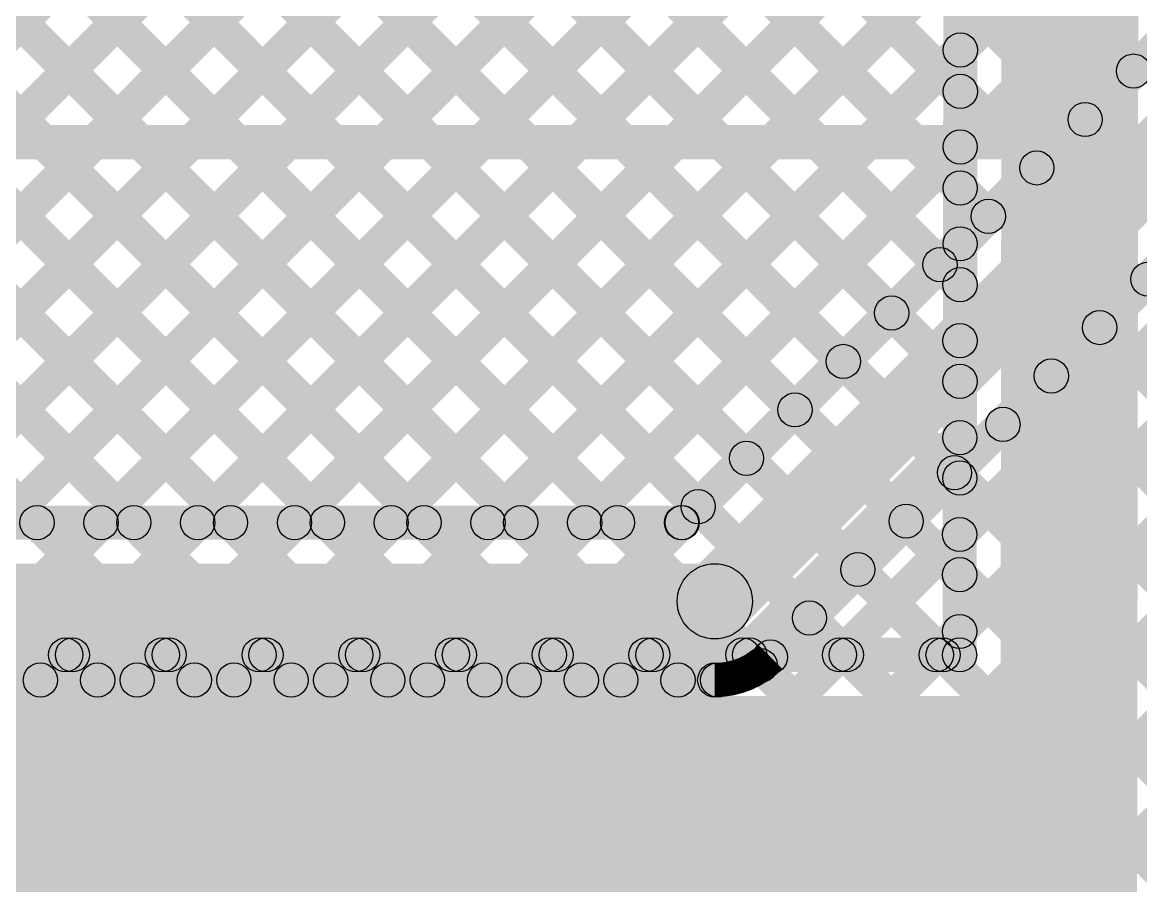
# Model space of a CAD drawing. Header units: millimetres. Extents: x -0.22 to 4.11, y -0.25 to 2.01.
# Drawn here: x 1.1468 to 1.4737, y 1.3901 to 1.6423 of the extents above; entities that cross this region are included whole.
import ezdxf

# ---------------------------------------------------------------- set-up
doc = ezdxf.new("R2010")
doc.units = ezdxf.units.MM
doc.header["$MEASUREMENT"] = 0
for name, color, linetype in [('BottomLayer', 5, 'Continuous'), ('Mechanical1', 6, 'Continuous'), ('TopLayer', 1, 'Continuous')]:
    doc.layers.add(name, color=color, linetype=linetype)

msp = doc.modelspace()

# ---------------------------------------------------------------- hatches: boundary and pattern name
at = {"layer": 'BottomLayer'}
for points in [[(1.47253, 1.25058), (1.43253, 1.25063), (1.43322, 1.77715), (1.47322, 1.7771)], [(0.87033, 1.74151), (0.8774, 1.74858), (1.16495, 1.46103), (1.15788, 1.45395)], [(0.87033, 1.74151), (0.8774, 1.74858), (1.16495, 1.46103), (1.15788, 1.45395)], [(0.89863, 1.74149), (0.9057, 1.74856), (1.19324, 1.46103), (1.18617, 1.45395)], [(0.89863, 1.74149), (0.9057, 1.74856), (1.19324, 1.46103), (1.18617, 1.45395)], [(0.92693, 1.74148), (0.934, 1.74855), (1.22152, 1.46103), (1.21445, 1.45395)], [(0.92693, 1.74148), (0.934, 1.74855), (1.22152, 1.46103), (1.21445, 1.45395)], [(0.95523, 1.74146), (0.9623, 1.74853), (1.24981, 1.46103), (1.24274, 1.45395)], [(0.95523, 1.74146), (0.9623, 1.74853), (1.24981, 1.46103), (1.24274, 1.45395)], [(0.96496, 1.45395), (0.95789, 1.46103), (1.24525, 1.74838), (1.25232, 1.74131)], [(0.96496, 1.45395), (0.95789, 1.46103), (1.24525, 1.74838), (1.25232, 1.74131)], [(0.98353, 1.74145), (0.9906, 1.74852), (1.27809, 1.46103), (1.27102, 1.45395)], [(0.98353, 1.74145), (0.9906, 1.74852), (1.27809, 1.46103), (1.27102, 1.45395)], [(0.99325, 1.45395), (0.98618, 1.46103), (1.27352, 1.74837), (1.28059, 1.7413)], [(0.99325, 1.45395), (0.98618, 1.46103), (1.27352, 1.74837), (1.28059, 1.7413)], [(1.01183, 1.74143), (1.0189, 1.7485), (1.30638, 1.46103), (1.2993, 1.45395)], [(1.01183, 1.74143), (1.0189, 1.7485), (1.30638, 1.46103), (1.2993, 1.45395)], [(1.02153, 1.45395), (1.01446, 1.46103), (1.30179, 1.74835), (1.30886, 1.74128)], [(1.02153, 1.45395), (1.01446, 1.46103), (1.30179, 1.74835), (1.30886, 1.74128)], [(1.04013, 1.74142), (1.0472, 1.74849), (1.33466, 1.46103), (1.32759, 1.45395)], [(1.04013, 1.74142), (1.0472, 1.74849), (1.33466, 1.46103), (1.32759, 1.45395)], [(1.04982, 1.45395), (1.04274, 1.46103), (1.33006, 1.74834), (1.33713, 1.74127)], [(1.04982, 1.45395), (1.04274, 1.46103), (1.33006, 1.74834), (1.33713, 1.74127)], [(1.06843, 1.7414), (1.0755, 1.74847), (1.36294, 1.46103), (1.35587, 1.45395)], [(1.06843, 1.7414), (1.0755, 1.74847), (1.36294, 1.46103), (1.35587, 1.45395)], [(1.0781, 1.45395), (1.07103, 1.46103), (1.35833, 1.74832), (1.3654, 1.74125)], [(1.0781, 1.45395), (1.07103, 1.46103), (1.35833, 1.74832), (1.3654, 1.74125)], [(1.09672, 1.74139), (1.1038, 1.74846), (1.39123, 1.46103), (1.38416, 1.45395)], [(1.09672, 1.74139), (1.1038, 1.74846), (1.39123, 1.46103), (1.38416, 1.45395)], [(1.10638, 1.45395), (1.09931, 1.46103), (1.3866, 1.74831), (1.39367, 1.74124)], [(1.10638, 1.45395), (1.09931, 1.46103), (1.3866, 1.74831), (1.39367, 1.74124)], [(1.12502, 1.74137), (1.13209, 1.74844), (1.41951, 1.46103), (1.41244, 1.45395)], [(1.12502, 1.74137), (1.13209, 1.74844), (1.41951, 1.46103), (1.41244, 1.45395)], [(1.13467, 1.45395), (1.1276, 1.46103), (1.41486, 1.74829), (1.42194, 1.74122)], [(1.13467, 1.45395), (1.1276, 1.46103), (1.41486, 1.74829), (1.42194, 1.74122)], [(1.15332, 1.74136), (1.16039, 1.74843), (1.42437, 1.48445), (1.4173, 1.47738)], [(1.15332, 1.74136), (1.16039, 1.74843), (1.42437, 1.48445), (1.4173, 1.47738)], [(1.18162, 1.74134), (1.18869, 1.74841), (1.4244, 1.5127), (1.41733, 1.50563)], [(1.18162, 1.74134), (1.18869, 1.74841), (1.4244, 1.5127), (1.41733, 1.50563)], [(1.20992, 1.74133), (1.21699, 1.7484), (1.42444, 1.54095), (1.41737, 1.53388)], [(1.20992, 1.74133), (1.21699, 1.7484), (1.42444, 1.54095), (1.41737, 1.53388)], [(1.23822, 1.74131), (1.24529, 1.74838), (1.42448, 1.5692), (1.41741, 1.56213)], [(1.23822, 1.74131), (1.24529, 1.74838), (1.42448, 1.5692), (1.41741, 1.56213)], [(1.26652, 1.7413), (1.27359, 1.74837), (1.42451, 1.59744), (1.41744, 1.59037)], [(1.26652, 1.7413), (1.27359, 1.74837), (1.42451, 1.59744), (1.41744, 1.59037)], [(1.29482, 1.74128), (1.30189, 1.74836), (1.42455, 1.62569), (1.41748, 1.61862)], [(1.29482, 1.74128), (1.30189, 1.74836), (1.42455, 1.62569), (1.41748, 1.61862)], [(1.4258, 1.45748), (1.4158, 1.4575), (1.41617, 1.74344), (1.42617, 1.74343)], [(1.4258, 1.45748), (1.4158, 1.4575), (1.41617, 1.74344), (1.42617, 1.74343)], [(1.16295, 1.45395), (1.15588, 1.46103), (1.41761, 1.72275), (1.42468, 1.71568)], [(1.16295, 1.45395), (1.15588, 1.46103), (1.41761, 1.72275), (1.42468, 1.71568)], [(1.19124, 1.45395), (1.18417, 1.46103), (1.41757, 1.69443), (1.42464, 1.68736)], [(1.19124, 1.45395), (1.18417, 1.46103), (1.41757, 1.69443), (1.42464, 1.68736)], [(1.21952, 1.45395), (1.21245, 1.46103), (1.41753, 1.66611), (1.4246, 1.65904)], [(1.21952, 1.45395), (1.21245, 1.46103), (1.41753, 1.66611), (1.4246, 1.65904)], [(1.24781, 1.45395), (1.24073, 1.46103), (1.4175, 1.63779), (1.42457, 1.63072)], [(1.24781, 1.45395), (1.24073, 1.46103), (1.4175, 1.63779), (1.42457, 1.63072)], [(1.27609, 1.45395), (1.26902, 1.46103), (1.41746, 1.60947), (1.42453, 1.60239)], [(1.27609, 1.45395), (1.26902, 1.46103), (1.41746, 1.60947), (1.42453, 1.60239)], [(1.30437, 1.45395), (1.2973, 1.46103), (1.41742, 1.58114), (1.42449, 1.57407)], [(1.30437, 1.45395), (1.2973, 1.46103), (1.41742, 1.58114), (1.42449, 1.57407)], [(1.33266, 1.45395), (1.32559, 1.46103), (1.41739, 1.55282), (1.42446, 1.54575)], [(1.33266, 1.45395), (1.32559, 1.46103), (1.41739, 1.55282), (1.42446, 1.54575)], [(1.36094, 1.45395), (1.35387, 1.46103), (1.41735, 1.5245), (1.42442, 1.51743)], [(1.36094, 1.45395), (1.35387, 1.46103), (1.41735, 1.5245), (1.42442, 1.51743)], [(1.38923, 1.45395), (1.38216, 1.46103), (1.41731, 1.49618), (1.42438, 1.48911)], [(1.38923, 1.45395), (1.38216, 1.46103), (1.41731, 1.49618), (1.42438, 1.48911)], [(1.41751, 1.45395), (1.41044, 1.46103), (1.41728, 1.46786), (1.42435, 1.46079)], [(1.41751, 1.45395), (1.41044, 1.46103), (1.41728, 1.46786), (1.42435, 1.46079)], [(0.70217, 1.45249), (0.70217, 1.46249), (1.4208, 1.46249), (1.4208, 1.45249)], [(0.70217, 1.45249), (0.70217, 1.46249), (1.4208, 1.46249), (1.4208, 1.45249)], [(0.52053, 1.221), (1.47253, 1.221), (1.47253, 1.44549), (0.52053, 1.44549)]]:
    msp.add_hatch(color=5, dxfattribs=at).paths.add_polyline_path(points)
h = msp.add_hatch(color=5, dxfattribs=at)
edge = h.paths.add_edge_path()
edge.add_arc((1.42103, 1.63425), 0.005, 0, 360)
h = msp.add_hatch(color=5, dxfattribs=at)
edge = h.paths.add_edge_path()
edge.add_arc((1.42103, 1.63425), 0.005, 0, 360)
h = msp.add_hatch(color=5, dxfattribs=at)
edge = h.paths.add_edge_path()
edge.add_arc((1.42102, 1.62216), 0.005, 0, 360)
h = msp.add_hatch(color=5, dxfattribs=at)
edge = h.paths.add_edge_path()
edge.add_arc((1.42102, 1.62216), 0.005, 0, 360)
h = msp.add_hatch(color=5, dxfattribs=at)
edge = h.paths.add_edge_path()
edge.add_arc((1.42099, 1.60593), 0.005, 0, 360)
h = msp.add_hatch(color=5, dxfattribs=at)
edge = h.paths.add_edge_path()
edge.add_arc((1.42099, 1.60593), 0.005, 0, 360)
h = msp.add_hatch(color=5, dxfattribs=at)
edge = h.paths.add_edge_path()
edge.add_arc((1.42098, 1.59391), 0.005, 0, 360)
h = msp.add_hatch(color=5, dxfattribs=at)
edge = h.paths.add_edge_path()
edge.add_arc((1.42098, 1.59391), 0.005, 0, 360)
h = msp.add_hatch(color=5, dxfattribs=at)
edge = h.paths.add_edge_path()
edge.add_arc((1.42096, 1.57761), 0.005, 0, 360)
h = msp.add_hatch(color=5, dxfattribs=at)
edge = h.paths.add_edge_path()
edge.add_arc((1.42096, 1.57761), 0.005, 0, 360)
h = msp.add_hatch(color=5, dxfattribs=at)
edge = h.paths.add_edge_path()
edge.add_arc((1.42094, 1.56566), 0.005, 0, 360)
h = msp.add_hatch(color=5, dxfattribs=at)
edge = h.paths.add_edge_path()
edge.add_arc((1.42094, 1.56566), 0.005, 0, 360)
h = msp.add_hatch(color=5, dxfattribs=at)
edge = h.paths.add_edge_path()
edge.add_arc((1.42092, 1.54929), 0.005, 0, 360)
h = msp.add_hatch(color=5, dxfattribs=at)
edge = h.paths.add_edge_path()
edge.add_arc((1.42092, 1.54929), 0.005, 0, 360)
h = msp.add_hatch(color=5, dxfattribs=at)
edge = h.paths.add_edge_path()
edge.add_arc((1.42091, 1.53741), 0.005, 0, 360)
h = msp.add_hatch(color=5, dxfattribs=at)
edge = h.paths.add_edge_path()
edge.add_arc((1.42091, 1.53741), 0.005, 0, 360)
h = msp.add_hatch(color=5, dxfattribs=at)
edge = h.paths.add_edge_path()
edge.add_arc((1.42088, 1.52097), 0.005, 0, 360)
h = msp.add_hatch(color=5, dxfattribs=at)
edge = h.paths.add_edge_path()
edge.add_arc((1.42088, 1.52097), 0.005, 0, 360)
h = msp.add_hatch(color=5, dxfattribs=at)
edge = h.paths.add_edge_path()
edge.add_arc((1.42087, 1.50917), 0.005, 0, 360)
h = msp.add_hatch(color=5, dxfattribs=at)
edge = h.paths.add_edge_path()
edge.add_arc((1.42087, 1.50917), 0.005, 0, 360)
h = msp.add_hatch(color=5, dxfattribs=at)
edge = h.paths.add_edge_path()
edge.add_arc((1.42085, 1.49265), 0.005, 0, 360)
h = msp.add_hatch(color=5, dxfattribs=at)
edge = h.paths.add_edge_path()
edge.add_arc((1.42085, 1.49265), 0.005, 0, 360)
h = msp.add_hatch(color=5, dxfattribs=at)
edge = h.paths.add_edge_path()
edge.add_arc((1.42083, 1.48092), 0.005, 0, 360)
h = msp.add_hatch(color=5, dxfattribs=at)
edge = h.paths.add_edge_path()
edge.add_arc((1.42083, 1.48092), 0.005, 0, 360)
h = msp.add_hatch(color=5, dxfattribs=at)
edge = h.paths.add_edge_path()
edge.add_arc((1.42081, 1.46432), 0.005, 0, 360)
h = msp.add_hatch(color=5, dxfattribs=at)
edge = h.paths.add_edge_path()
edge.add_arc((1.42081, 1.46432), 0.005, 0, 360)
h = msp.add_hatch(color=5, dxfattribs=at)
edge = h.paths.add_edge_path()
edge.add_arc((1.15942, 1.45749), 0.005, 0, 360)
h = msp.add_hatch(color=5, dxfattribs=at)
edge = h.paths.add_edge_path()
edge.add_arc((1.15942, 1.45749), 0.005, 0, 360)
h = msp.add_hatch(color=5, dxfattribs=at)
edge = h.paths.add_edge_path()
edge.add_arc((1.16142, 1.45749), 0.005, 0, 360)
h = msp.add_hatch(color=5, dxfattribs=at)
edge = h.paths.add_edge_path()
edge.add_arc((1.16142, 1.45749), 0.005, 0, 360)
h = msp.add_hatch(color=5, dxfattribs=at)
edge = h.paths.add_edge_path()
edge.add_arc((1.1877, 1.45749), 0.005, 0, 360)
h = msp.add_hatch(color=5, dxfattribs=at)
edge = h.paths.add_edge_path()
edge.add_arc((1.1877, 1.45749), 0.005, 0, 360)
h = msp.add_hatch(color=5, dxfattribs=at)
edge = h.paths.add_edge_path()
edge.add_arc((1.1897, 1.45749), 0.005, 0, 360)
h = msp.add_hatch(color=5, dxfattribs=at)
edge = h.paths.add_edge_path()
edge.add_arc((1.1897, 1.45749), 0.005, 0, 360)
h = msp.add_hatch(color=5, dxfattribs=at)
edge = h.paths.add_edge_path()
edge.add_arc((1.21599, 1.45749), 0.005, 0, 360)
h = msp.add_hatch(color=5, dxfattribs=at)
edge = h.paths.add_edge_path()
edge.add_arc((1.21599, 1.45749), 0.005, 0, 360)
h = msp.add_hatch(color=5, dxfattribs=at)
edge = h.paths.add_edge_path()
edge.add_arc((1.21799, 1.45749), 0.005, 0, 360)
h = msp.add_hatch(color=5, dxfattribs=at)
edge = h.paths.add_edge_path()
edge.add_arc((1.21799, 1.45749), 0.005, 0, 360)
h = msp.add_hatch(color=5, dxfattribs=at)
edge = h.paths.add_edge_path()
edge.add_arc((1.24427, 1.45749), 0.005, 0, 360)
h = msp.add_hatch(color=5, dxfattribs=at)
edge = h.paths.add_edge_path()
edge.add_arc((1.24427, 1.45749), 0.005, 0, 360)
h = msp.add_hatch(color=5, dxfattribs=at)
edge = h.paths.add_edge_path()
edge.add_arc((1.24627, 1.45749), 0.005, 0, 360)
h = msp.add_hatch(color=5, dxfattribs=at)
edge = h.paths.add_edge_path()
edge.add_arc((1.24627, 1.45749), 0.005, 0, 360)
h = msp.add_hatch(color=5, dxfattribs=at)
edge = h.paths.add_edge_path()
edge.add_arc((1.27255, 1.45749), 0.005, 0, 360)
h = msp.add_hatch(color=5, dxfattribs=at)
edge = h.paths.add_edge_path()
edge.add_arc((1.27255, 1.45749), 0.005, 0, 360)
h = msp.add_hatch(color=5, dxfattribs=at)
edge = h.paths.add_edge_path()
edge.add_arc((1.27456, 1.45749), 0.005, 0, 360)
h = msp.add_hatch(color=5, dxfattribs=at)
edge = h.paths.add_edge_path()
edge.add_arc((1.27456, 1.45749), 0.005, 0, 360)
h = msp.add_hatch(color=5, dxfattribs=at)
edge = h.paths.add_edge_path()
edge.add_arc((1.30084, 1.45749), 0.005, 0, 360)
h = msp.add_hatch(color=5, dxfattribs=at)
edge = h.paths.add_edge_path()
edge.add_arc((1.30084, 1.45749), 0.005, 0, 360)
h = msp.add_hatch(color=5, dxfattribs=at)
edge = h.paths.add_edge_path()
edge.add_arc((1.30284, 1.45749), 0.005, 0, 360)
h = msp.add_hatch(color=5, dxfattribs=at)
edge = h.paths.add_edge_path()
edge.add_arc((1.30284, 1.45749), 0.005, 0, 360)
h = msp.add_hatch(color=5, dxfattribs=at)
edge = h.paths.add_edge_path()
edge.add_arc((1.32912, 1.45749), 0.005, 0, 360)
h = msp.add_hatch(color=5, dxfattribs=at)
edge = h.paths.add_edge_path()
edge.add_arc((1.32912, 1.45749), 0.005, 0, 360)
h = msp.add_hatch(color=5, dxfattribs=at)
edge = h.paths.add_edge_path()
edge.add_arc((1.33112, 1.45749), 0.005, 0, 360)
h = msp.add_hatch(color=5, dxfattribs=at)
edge = h.paths.add_edge_path()
edge.add_arc((1.33112, 1.45749), 0.005, 0, 360)
h = msp.add_hatch(color=5, dxfattribs=at)
edge = h.paths.add_edge_path()
edge.add_arc((1.35741, 1.45749), 0.005, 0, 360)
h = msp.add_hatch(color=5, dxfattribs=at)
edge = h.paths.add_edge_path()
edge.add_arc((1.35741, 1.45749), 0.005, 0, 360)
h = msp.add_hatch(color=5, dxfattribs=at)
edge = h.paths.add_edge_path()
edge.add_arc((1.35941, 1.45749), 0.005, 0, 360)
h = msp.add_hatch(color=5, dxfattribs=at)
edge = h.paths.add_edge_path()
edge.add_arc((1.35941, 1.45749), 0.005, 0, 360)
h = msp.add_hatch(color=5, dxfattribs=at)
edge = h.paths.add_edge_path()
edge.add_arc((1.38569, 1.45749), 0.005, 0, 360)
h = msp.add_hatch(color=5, dxfattribs=at)
edge = h.paths.add_edge_path()
edge.add_arc((1.38569, 1.45749), 0.005, 0, 360)
h = msp.add_hatch(color=5, dxfattribs=at)
edge = h.paths.add_edge_path()
edge.add_arc((1.38769, 1.45749), 0.005, 0, 360)
h = msp.add_hatch(color=5, dxfattribs=at)
edge = h.paths.add_edge_path()
edge.add_arc((1.38769, 1.45749), 0.005, 0, 360)
h = msp.add_hatch(color=5, dxfattribs=at)
edge = h.paths.add_edge_path()
edge.add_arc((1.41398, 1.45749), 0.005, 0, 360)
h = msp.add_hatch(color=5, dxfattribs=at)
edge = h.paths.add_edge_path()
edge.add_arc((1.41398, 1.45749), 0.005, 0, 360)
h = msp.add_hatch(color=5, dxfattribs=at)
edge = h.paths.add_edge_path()
edge.add_arc((1.41598, 1.45749), 0.005, 0, 360)
h = msp.add_hatch(color=5, dxfattribs=at)
edge = h.paths.add_edge_path()
edge.add_arc((1.41598, 1.45749), 0.005, 0, 360)
h = msp.add_hatch(color=5, dxfattribs=at)
edge = h.paths.add_edge_path()
edge.add_arc((1.4208, 1.45749), 0.005, 0, 360)
h = msp.add_hatch(color=5, dxfattribs=at)
edge = h.paths.add_edge_path()
edge.add_arc((1.4208, 1.45749), 0.005, 0, 360)
h = msp.add_hatch(color=5, dxfattribs=at)
edge = h.paths.add_edge_path()
edge.add_arc((1.4208, 1.45749), 0.005, 0, 360)
h = msp.add_hatch(color=5, dxfattribs=at)
edge = h.paths.add_edge_path()
edge.add_arc((1.4208, 1.45749), 0.005, 0, 360)
at = {"layer": 'Mechanical1'}
msp.add_hatch(color=6, dxfattribs=at).paths.add_polyline_path([(0.71353, 1.60234), (0.71353, 1.61234), (3.09542, 1.61234), (3.09542, 1.60234)])
at = {"layer": 'TopLayer'}
for points in [[(1.357, 1.46535), (1.34144, 1.48091), (1.64544, 1.78491), (1.661, 1.76935)], [(0.87907, 0.91551), (0.872, 0.92258), (1.69756, 1.74815), (1.70463, 1.74107)], [(0.87907, 0.91551), (0.872, 0.92258), (1.69756, 1.74815), (1.70463, 1.74107)], [(0.89863, 1.74149), (0.9057, 1.74856), (1.1546, 1.49966), (1.14753, 1.49259)], [(0.89863, 1.74149), (0.9057, 1.74856), (1.1546, 1.49966), (1.14753, 1.49259)], [(0.92693, 1.74148), (0.934, 1.74855), (1.18288, 1.49966), (1.17581, 1.49259)], [(0.92693, 1.74148), (0.934, 1.74855), (1.18288, 1.49966), (1.17581, 1.49259)], [(0.95523, 1.74146), (0.9623, 1.74853), (1.21117, 1.49966), (1.2041, 1.49259)], [(0.95523, 1.74146), (0.9623, 1.74853), (1.21117, 1.49966), (1.2041, 1.49259)], [(0.98353, 1.74145), (0.9906, 1.74852), (1.23945, 1.49966), (1.23238, 1.49259)], [(0.98353, 1.74145), (0.9906, 1.74852), (1.23945, 1.49966), (1.23238, 1.49259)], [(1.0036, 1.49259), (0.99653, 1.49966), (1.24525, 1.74838), (1.25232, 1.74131)], [(1.0036, 1.49259), (0.99653, 1.49966), (1.24525, 1.74838), (1.25232, 1.74131)], [(1.01183, 1.74143), (1.0189, 1.7485), (1.26774, 1.49966), (1.26067, 1.49259)], [(1.01183, 1.74143), (1.0189, 1.7485), (1.26774, 1.49966), (1.26067, 1.49259)], [(1.03188, 1.49259), (1.02481, 1.49966), (1.27352, 1.74837), (1.28059, 1.7413)], [(1.03188, 1.49259), (1.02481, 1.49966), (1.27352, 1.74837), (1.28059, 1.7413)], [(1.04013, 1.74142), (1.0472, 1.74849), (1.29602, 1.49966), (1.28895, 1.49259)], [(1.04013, 1.74142), (1.0472, 1.74849), (1.29602, 1.49966), (1.28895, 1.49259)], [(1.06017, 1.49259), (1.0531, 1.49966), (1.30179, 1.74835), (1.30886, 1.74128)], [(1.06017, 1.49259), (1.0531, 1.49966), (1.30179, 1.74835), (1.30886, 1.74128)], [(1.06843, 1.7414), (1.0755, 1.74847), (1.32431, 1.49966), (1.31724, 1.49259)], [(1.06843, 1.7414), (1.0755, 1.74847), (1.32431, 1.49966), (1.31724, 1.49259)], [(1.08845, 1.49259), (1.08138, 1.49966), (1.33006, 1.74834), (1.33713, 1.74127)], [(1.08845, 1.49259), (1.08138, 1.49966), (1.33006, 1.74834), (1.33713, 1.74127)], [(1.09672, 1.74139), (1.1038, 1.74846), (1.34791, 1.50435), (1.34084, 1.49727)], [(1.09672, 1.74139), (1.1038, 1.74846), (1.34791, 1.50435), (1.34084, 1.49727)], [(1.11674, 1.49259), (1.10967, 1.49966), (1.35833, 1.74832), (1.3654, 1.74125)], [(1.11674, 1.49259), (1.10967, 1.49966), (1.35833, 1.74832), (1.3654, 1.74125)], [(1.12502, 1.74137), (1.13209, 1.74844), (1.36205, 1.51849), (1.35498, 1.51142)], [(1.12502, 1.74137), (1.13209, 1.74844), (1.36205, 1.51849), (1.35498, 1.51142)], [(1.14502, 1.49259), (1.13795, 1.49966), (1.3866, 1.74831), (1.39367, 1.74124)], [(1.14502, 1.49259), (1.13795, 1.49966), (1.3866, 1.74831), (1.39367, 1.74124)], [(1.15332, 1.74136), (1.16039, 1.74843), (1.37619, 1.53263), (1.36912, 1.52556)], [(1.15332, 1.74136), (1.16039, 1.74843), (1.37619, 1.53263), (1.36912, 1.52556)], [(1.17331, 1.49259), (1.16623, 1.49966), (1.41486, 1.74829), (1.42194, 1.74122)], [(1.17331, 1.49259), (1.16623, 1.49966), (1.41486, 1.74829), (1.42194, 1.74122)], [(1.18162, 1.74134), (1.18869, 1.74841), (1.39033, 1.54677), (1.38326, 1.5397)], [(1.18162, 1.74134), (1.18869, 1.74841), (1.39033, 1.54677), (1.38326, 1.5397)], [(1.20992, 1.74133), (1.21699, 1.7484), (1.40448, 1.56091), (1.39741, 1.55384)], [(1.20992, 1.74133), (1.21699, 1.7484), (1.40448, 1.56091), (1.39741, 1.55384)], [(1.23822, 1.74131), (1.24529, 1.74838), (1.41862, 1.57506), (1.41155, 1.56798)], [(1.23822, 1.74131), (1.24529, 1.74838), (1.41862, 1.57506), (1.41155, 1.56798)], [(1.25816, 1.49259), (1.25109, 1.49966), (1.49967, 1.74825), (1.50674, 1.74118)], [(1.25816, 1.49259), (1.25109, 1.49966), (1.49967, 1.74825), (1.50674, 1.74118)], [(1.26652, 1.7413), (1.27359, 1.74837), (1.43276, 1.5892), (1.42569, 1.58213)], [(1.26652, 1.7413), (1.27359, 1.74837), (1.43276, 1.5892), (1.42569, 1.58213)], [(1.29482, 1.74128), (1.30189, 1.74836), (1.4469, 1.60334), (1.43983, 1.59627)], [(1.29482, 1.74128), (1.30189, 1.74836), (1.4469, 1.60334), (1.43983, 1.59627)], [(1.32312, 1.74127), (1.33019, 1.74834), (1.46105, 1.61748), (1.45397, 1.61041)], [(1.32312, 1.74127), (1.33019, 1.74834), (1.46105, 1.61748), (1.45397, 1.61041)], [(1.34301, 1.49259), (1.33594, 1.49966), (1.58448, 1.7482), (1.59155, 1.74113)], [(1.34301, 1.49259), (1.33594, 1.49966), (1.58448, 1.7482), (1.59155, 1.74113)], [(1.34323, 1.49259), (1.33616, 1.49966), (1.5847, 1.7482), (1.59177, 1.74113)], [(1.34323, 1.49259), (1.33616, 1.49966), (1.5847, 1.7482), (1.59177, 1.74113)], [(1.35142, 1.74125), (1.35849, 1.74833), (1.47519, 1.63162), (1.46812, 1.62455)], [(1.35142, 1.74125), (1.35849, 1.74833), (1.47519, 1.63162), (1.46812, 1.62455)], [(1.28644, 1.49259), (1.27937, 1.49966), (1.52474, 1.74503), (1.53181, 1.73796)], [(1.28644, 1.49259), (1.27937, 1.49966), (1.52474, 1.74503), (1.53181, 1.73796)], [(1.20159, 1.49259), (1.19452, 1.49966), (1.43469, 1.73983), (1.44176, 1.73276)], [(1.20159, 1.49259), (1.19452, 1.49966), (1.43469, 1.73983), (1.44176, 1.73276)], [(0.87907, 0.9438), (0.872, 0.95087), (1.6594, 1.73827), (1.66647, 1.73119)], [(0.87907, 0.9438), (0.872, 0.95087), (1.6594, 1.73827), (1.66647, 1.73119)], [(1.22987, 1.49259), (1.2228, 1.49966), (1.46213, 1.73898), (1.4692, 1.73191)], [(1.22987, 1.49259), (1.2228, 1.49966), (1.46213, 1.73898), (1.4692, 1.73191)], [(1.31473, 1.49259), (1.30766, 1.49966), (1.54537, 1.73738), (1.55245, 1.73031)], [(1.31473, 1.49259), (1.30766, 1.49966), (1.54537, 1.73738), (1.55245, 1.73031)], [(1.36902, 1.45333), (1.36195, 1.4604), (1.63984, 1.73829), (1.64691, 1.73122)], [(1.36902, 1.45333), (1.36195, 1.4604), (1.63984, 1.73829), (1.64691, 1.73122)], [(0.87907, 0.88723), (0.872, 0.8943), (1.6139, 1.6362), (1.62097, 1.62913)], [(0.87907, 0.88723), (0.872, 0.8943), (1.6139, 1.6362), (1.62097, 1.62913)], [(0.87907, 0.88723), (0.872, 0.8943), (1.6139, 1.6362), (1.62097, 1.62913)], [(0.87907, 0.88723), (0.872, 0.8943), (1.6139, 1.6362), (1.62097, 1.62913)], [(0.87907, 0.85894), (0.872, 0.86601), (1.6139, 1.60792), (1.62097, 1.60085)], [(0.87907, 0.85894), (0.872, 0.86601), (1.6139, 1.60792), (1.62097, 1.60085)], [(0.87907, 0.83066), (0.872, 0.83773), (1.6139, 1.57963), (1.62097, 1.57256)], [(0.87907, 0.83066), (0.872, 0.83773), (1.6139, 1.57963), (1.62097, 1.57256)], [(1.47236, 1.56374), (1.47943, 1.57081), (1.62097, 1.42927), (1.6139, 1.4222)], [(1.47236, 1.56374), (1.47943, 1.57081), (1.62097, 1.42927), (1.6139, 1.4222)], [(1.45822, 1.5496), (1.46529, 1.55667), (1.62097, 1.40099), (1.6139, 1.39392)], [(1.45822, 1.5496), (1.46529, 1.55667), (1.62097, 1.40099), (1.6139, 1.39392)], [(0.87907, 0.80237), (0.872, 0.80944), (1.6139, 1.55135), (1.62097, 1.54428)], [(0.87907, 0.80237), (0.872, 0.80944), (1.6139, 1.55135), (1.62097, 1.54428)], [(1.44408, 1.53546), (1.45115, 1.54253), (1.62097, 1.3727), (1.6139, 1.36563)], [(1.44408, 1.53546), (1.45115, 1.54253), (1.62097, 1.3727), (1.6139, 1.36563)], [(1.42993, 1.52132), (1.437, 1.52839), (1.62097, 1.34442), (1.6139, 1.33735)], [(1.42993, 1.52132), (1.437, 1.52839), (1.62097, 1.34442), (1.6139, 1.33735)], [(1.41579, 1.50717), (1.42286, 1.51424), (1.62097, 1.31613), (1.6139, 1.30906)], [(1.41579, 1.50717), (1.42286, 1.51424), (1.62097, 1.31613), (1.6139, 1.30906)], [(0.69038, 1.49113), (0.69038, 1.50113), (1.33969, 1.50113), (1.33969, 1.49113)], [(0.69038, 1.49113), (0.69038, 1.50113), (1.33969, 1.50113), (1.33969, 1.49113)], [(1.40165, 1.49303), (1.40872, 1.5001), (1.62097, 1.28785), (1.6139, 1.28078)], [(1.40165, 1.49303), (1.40872, 1.5001), (1.62097, 1.28785), (1.6139, 1.28078)], [(1.38751, 1.47889), (1.39458, 1.48596), (1.62097, 1.25957), (1.6139, 1.25249)], [(1.38751, 1.47889), (1.39458, 1.48596), (1.62097, 1.25957), (1.6139, 1.25249)], [(0.58881, 1.46213), (0.58881, 1.48413), (1.34922, 1.48413), (1.34922, 1.46213)], [(1.37336, 1.46475), (1.38044, 1.47182), (1.62097, 1.23128), (1.6139, 1.22421)], [(1.37336, 1.46475), (1.38044, 1.47182), (1.62097, 1.23128), (1.6139, 1.22421)], [(0.69038, 1.44513), (0.69038, 1.45513), (1.34922, 1.45513), (1.34922, 1.44513)], [(0.69038, 1.44513), (0.69038, 1.45513), (1.34922, 1.45513), (1.34922, 1.44513)], [(1.35899, 1.45083), (1.36606, 1.45791), (1.62097, 1.203), (1.6139, 1.19593)], [(1.35899, 1.45083), (1.36606, 1.45791), (1.62097, 1.203), (1.6139, 1.19593)], [(0.87907, 0.97208), (0.872, 0.97915), (1.34652, 1.45368), (1.3536, 1.44661)], [(0.87907, 0.97208), (0.872, 0.97915), (1.34652, 1.45368), (1.3536, 1.44661)], [(0.87907, 1.00036), (0.872, 1.00744), (1.31822, 1.45366), (1.3253, 1.44659)], [(0.87907, 1.02865), (0.872, 1.03572), (1.28994, 1.45366), (1.29701, 1.44659)], [(0.87907, 1.17007), (0.872, 1.17714), (1.14852, 1.45366), (1.15559, 1.44659)], [(0.87907, 1.05693), (0.872, 1.064), (1.26166, 1.45366), (1.26873, 1.44659)], [(0.87907, 1.14179), (0.872, 1.14886), (1.1768, 1.45366), (1.18387, 1.44659)], [(0.87907, 1.1135), (0.872, 1.12057), (1.20509, 1.45366), (1.21216, 1.44659)], [(0.87907, 1.08522), (0.872, 1.09229), (1.23337, 1.45366), (1.24044, 1.44659)], [(0.87907, 1.00036), (0.872, 1.00744), (1.31822, 1.45366), (1.3253, 1.44659)], [(0.87907, 1.02865), (0.872, 1.03572), (1.28994, 1.45366), (1.29701, 1.44659)], [(0.87907, 1.17007), (0.872, 1.17714), (1.14852, 1.45366), (1.15559, 1.44659)], [(0.87907, 1.05693), (0.872, 1.064), (1.26166, 1.45366), (1.26873, 1.44659)], [(0.87907, 1.14179), (0.872, 1.14886), (1.1768, 1.45366), (1.18387, 1.44659)], [(0.87907, 1.1135), (0.872, 1.12057), (1.20509, 1.45366), (1.21216, 1.44659)], [(0.87907, 1.08522), (0.872, 1.09229), (1.23337, 1.45366), (1.24044, 1.44659)], [(1.08039, 1.44659), (1.08746, 1.45366), (1.42407, 1.11706), (1.417, 1.10999)], [(1.08039, 1.44659), (1.08746, 1.45366), (1.42407, 1.11706), (1.417, 1.10999)], [(1.10868, 1.44659), (1.11575, 1.45366), (1.42407, 1.14534), (1.417, 1.13827)], [(1.10868, 1.44659), (1.11575, 1.45366), (1.42407, 1.14534), (1.417, 1.13827)], [(1.13696, 1.44659), (1.14403, 1.45366), (1.42407, 1.17363), (1.417, 1.16656)], [(1.13696, 1.44659), (1.14403, 1.45366), (1.42407, 1.17363), (1.417, 1.16656)], [(1.16525, 1.44659), (1.17232, 1.45366), (1.42407, 1.20191), (1.417, 1.19484)], [(1.16525, 1.44659), (1.17232, 1.45366), (1.42407, 1.20191), (1.417, 1.19484)], [(1.19353, 1.44659), (1.2006, 1.45366), (1.42407, 1.2302), (1.417, 1.22312)], [(1.19353, 1.44659), (1.2006, 1.45366), (1.42407, 1.2302), (1.417, 1.22312)], [(1.22181, 1.44659), (1.22888, 1.45366), (1.42433, 1.25822), (1.41726, 1.25115)], [(1.22181, 1.44659), (1.22888, 1.45366), (1.42433, 1.25822), (1.41726, 1.25115)], [(1.2501, 1.44659), (1.25717, 1.45366), (1.43375, 1.27708), (1.42668, 1.27001)], [(1.2501, 1.44659), (1.25717, 1.45366), (1.43375, 1.27708), (1.42668, 1.27001)], [(1.27838, 1.44659), (1.28545, 1.45366), (1.45311, 1.28601), (1.44604, 1.27894)], [(1.27838, 1.44659), (1.28545, 1.45366), (1.45311, 1.28601), (1.44604, 1.27894)], [(1.30667, 1.44659), (1.31374, 1.45366), (1.62097, 1.14643), (1.6139, 1.13936)], [(1.30667, 1.44659), (1.31374, 1.45366), (1.62097, 1.14643), (1.6139, 1.13936)], [(1.33495, 1.44659), (1.34202, 1.45366), (1.62097, 1.17471), (1.6139, 1.16764)], [(1.33495, 1.44659), (1.34202, 1.45366), (1.62097, 1.17471), (1.6139, 1.16764)]]:
    msp.add_hatch(color=1, dxfattribs=at).paths.add_polyline_path(points)
h = msp.add_hatch(color=1, dxfattribs=at)
edge = h.paths.add_edge_path()
edge.add_arc((1.47165, 1.62809), 0.005, 0, 360)
h = msp.add_hatch(color=1, dxfattribs=at)
edge = h.paths.add_edge_path()
edge.add_arc((1.47165, 1.62809), 0.005, 0, 360)
h = msp.add_hatch(color=1, dxfattribs=at)
edge = h.paths.add_edge_path()
edge.add_arc((1.45751, 1.61395), 0.005, 0, 360)
h = msp.add_hatch(color=1, dxfattribs=at)
edge = h.paths.add_edge_path()
edge.add_arc((1.45751, 1.61395), 0.005, 0, 360)
h = msp.add_hatch(color=1, dxfattribs=at)
edge = h.paths.add_edge_path()
edge.add_arc((1.44337, 1.5998), 0.005, 0, 360)
h = msp.add_hatch(color=1, dxfattribs=at)
edge = h.paths.add_edge_path()
edge.add_arc((1.44337, 1.5998), 0.005, 0, 360)
h = msp.add_hatch(color=1, dxfattribs=at)
edge = h.paths.add_edge_path()
edge.add_arc((1.42923, 1.58566), 0.005, 0, 360)
h = msp.add_hatch(color=1, dxfattribs=at)
edge = h.paths.add_edge_path()
edge.add_arc((1.42923, 1.58566), 0.005, 0, 360)
h = msp.add_hatch(color=1, dxfattribs=at)
edge = h.paths.add_edge_path()
edge.add_arc((1.41508, 1.57152), 0.005, 0, 360)
h = msp.add_hatch(color=1, dxfattribs=at)
edge = h.paths.add_edge_path()
edge.add_arc((1.41508, 1.57152), 0.005, 0, 360)
h = msp.add_hatch(color=1, dxfattribs=at)
edge = h.paths.add_edge_path()
edge.add_arc((1.47589, 1.56728), 0.005, 0, 360)
h = msp.add_hatch(color=1, dxfattribs=at)
edge = h.paths.add_edge_path()
edge.add_arc((1.47589, 1.56728), 0.005, 0, 360)
h = msp.add_hatch(color=1, dxfattribs=at)
edge = h.paths.add_edge_path()
edge.add_arc((1.40094, 1.55738), 0.005, 0, 360)
h = msp.add_hatch(color=1, dxfattribs=at)
edge = h.paths.add_edge_path()
edge.add_arc((1.40094, 1.55738), 0.005, 0, 360)
h = msp.add_hatch(color=1, dxfattribs=at)
edge = h.paths.add_edge_path()
edge.add_arc((1.46175, 1.55314), 0.005, 0, 360)
h = msp.add_hatch(color=1, dxfattribs=at)
edge = h.paths.add_edge_path()
edge.add_arc((1.46175, 1.55314), 0.005, 0, 360)
h = msp.add_hatch(color=1, dxfattribs=at)
edge = h.paths.add_edge_path()
edge.add_arc((1.3868, 1.54324), 0.005, 0, 360)
h = msp.add_hatch(color=1, dxfattribs=at)
edge = h.paths.add_edge_path()
edge.add_arc((1.3868, 1.54324), 0.005, 0, 360)
h = msp.add_hatch(color=1, dxfattribs=at)
edge = h.paths.add_edge_path()
edge.add_arc((1.44761, 1.53899), 0.005, 0, 360)
h = msp.add_hatch(color=1, dxfattribs=at)
edge = h.paths.add_edge_path()
edge.add_arc((1.44761, 1.53899), 0.005, 0, 360)
h = msp.add_hatch(color=1, dxfattribs=at)
edge = h.paths.add_edge_path()
edge.add_arc((1.37266, 1.52909), 0.005, 0, 360)
h = msp.add_hatch(color=1, dxfattribs=at)
edge = h.paths.add_edge_path()
edge.add_arc((1.37266, 1.52909), 0.005, 0, 360)
h = msp.add_hatch(color=1, dxfattribs=at)
edge = h.paths.add_edge_path()
edge.add_arc((1.43347, 1.52485), 0.005, 0, 360)
h = msp.add_hatch(color=1, dxfattribs=at)
edge = h.paths.add_edge_path()
edge.add_arc((1.43347, 1.52485), 0.005, 0, 360)
h = msp.add_hatch(color=1, dxfattribs=at)
edge = h.paths.add_edge_path()
edge.add_arc((1.35851, 1.51495), 0.005, 0, 360)
h = msp.add_hatch(color=1, dxfattribs=at)
edge = h.paths.add_edge_path()
edge.add_arc((1.35851, 1.51495), 0.005, 0, 360)
h = msp.add_hatch(color=1, dxfattribs=at)
edge = h.paths.add_edge_path()
edge.add_arc((1.41933, 1.51071), 0.005, 0, 360)
h = msp.add_hatch(color=1, dxfattribs=at)
edge = h.paths.add_edge_path()
edge.add_arc((1.41933, 1.51071), 0.005, 0, 360)
h = msp.add_hatch(color=1, dxfattribs=at)
edge = h.paths.add_edge_path()
edge.add_arc((1.34437, 1.50081), 0.005, 0, 360)
h = msp.add_hatch(color=1, dxfattribs=at)
edge = h.paths.add_edge_path()
edge.add_arc((1.34437, 1.50081), 0.005, 0, 360)
h = msp.add_hatch(color=1, dxfattribs=at)
edge = h.paths.add_edge_path()
edge.add_arc((1.15106, 1.49613), 0.005, 0, 360)
h = msp.add_hatch(color=1, dxfattribs=at)
edge = h.paths.add_edge_path()
edge.add_arc((1.15106, 1.49613), 0.005, 0, 360)
h = msp.add_hatch(color=1, dxfattribs=at)
edge = h.paths.add_edge_path()
edge.add_arc((1.16977, 1.49613), 0.005, 0, 360)
h = msp.add_hatch(color=1, dxfattribs=at)
edge = h.paths.add_edge_path()
edge.add_arc((1.16977, 1.49613), 0.005, 0, 360)
h = msp.add_hatch(color=1, dxfattribs=at)
edge = h.paths.add_edge_path()
edge.add_arc((1.17935, 1.49613), 0.005, 0, 360)
h = msp.add_hatch(color=1, dxfattribs=at)
edge = h.paths.add_edge_path()
edge.add_arc((1.17935, 1.49613), 0.005, 0, 360)
h = msp.add_hatch(color=1, dxfattribs=at)
edge = h.paths.add_edge_path()
edge.add_arc((1.19805, 1.49613), 0.005, 0, 360)
h = msp.add_hatch(color=1, dxfattribs=at)
edge = h.paths.add_edge_path()
edge.add_arc((1.19805, 1.49613), 0.005, 0, 360)
h = msp.add_hatch(color=1, dxfattribs=at)
edge = h.paths.add_edge_path()
edge.add_arc((1.20763, 1.49613), 0.005, 0, 360)
h = msp.add_hatch(color=1, dxfattribs=at)
edge = h.paths.add_edge_path()
edge.add_arc((1.20763, 1.49613), 0.005, 0, 360)
h = msp.add_hatch(color=1, dxfattribs=at)
edge = h.paths.add_edge_path()
edge.add_arc((1.22634, 1.49613), 0.005, 0, 360)
h = msp.add_hatch(color=1, dxfattribs=at)
edge = h.paths.add_edge_path()
edge.add_arc((1.22634, 1.49613), 0.005, 0, 360)
h = msp.add_hatch(color=1, dxfattribs=at)
edge = h.paths.add_edge_path()
edge.add_arc((1.23592, 1.49613), 0.005, 0, 360)
h = msp.add_hatch(color=1, dxfattribs=at)
edge = h.paths.add_edge_path()
edge.add_arc((1.23592, 1.49613), 0.005, 0, 360)
h = msp.add_hatch(color=1, dxfattribs=at)
edge = h.paths.add_edge_path()
edge.add_arc((1.25462, 1.49613), 0.005, 0, 360)
h = msp.add_hatch(color=1, dxfattribs=at)
edge = h.paths.add_edge_path()
edge.add_arc((1.25462, 1.49613), 0.005, 0, 360)
h = msp.add_hatch(color=1, dxfattribs=at)
edge = h.paths.add_edge_path()
edge.add_arc((1.2642, 1.49613), 0.005, 0, 360)
h = msp.add_hatch(color=1, dxfattribs=at)
edge = h.paths.add_edge_path()
edge.add_arc((1.2642, 1.49613), 0.005, 0, 360)
h = msp.add_hatch(color=1, dxfattribs=at)
edge = h.paths.add_edge_path()
edge.add_arc((1.28291, 1.49613), 0.005, 0, 360)
h = msp.add_hatch(color=1, dxfattribs=at)
edge = h.paths.add_edge_path()
edge.add_arc((1.28291, 1.49613), 0.005, 0, 360)
h = msp.add_hatch(color=1, dxfattribs=at)
edge = h.paths.add_edge_path()
edge.add_arc((1.29249, 1.49613), 0.005, 0, 360)
h = msp.add_hatch(color=1, dxfattribs=at)
edge = h.paths.add_edge_path()
edge.add_arc((1.29249, 1.49613), 0.005, 0, 360)
h = msp.add_hatch(color=1, dxfattribs=at)
edge = h.paths.add_edge_path()
edge.add_arc((1.31119, 1.49613), 0.005, 0, 360)
h = msp.add_hatch(color=1, dxfattribs=at)
edge = h.paths.add_edge_path()
edge.add_arc((1.31119, 1.49613), 0.005, 0, 360)
h = msp.add_hatch(color=1, dxfattribs=at)
edge = h.paths.add_edge_path()
edge.add_arc((1.32077, 1.49613), 0.005, 0, 360)
h = msp.add_hatch(color=1, dxfattribs=at)
edge = h.paths.add_edge_path()
edge.add_arc((1.32077, 1.49613), 0.005, 0, 360)
h = msp.add_hatch(color=1, dxfattribs=at)
edge = h.paths.add_edge_path()
edge.add_arc((1.33948, 1.49613), 0.005, 0, 360)
h = msp.add_hatch(color=1, dxfattribs=at)
edge = h.paths.add_edge_path()
edge.add_arc((1.33948, 1.49613), 0.005, 0, 360)
h = msp.add_hatch(color=1, dxfattribs=at)
edge = h.paths.add_edge_path()
edge.add_arc((1.33969, 1.49613), 0.005, 0, 360)
h = msp.add_hatch(color=1, dxfattribs=at)
edge = h.paths.add_edge_path()
edge.add_arc((1.33969, 1.49613), 0.005, 0, 360)
h = msp.add_hatch(color=1, dxfattribs=at)
edge = h.paths.add_edge_path()
edge.add_arc((1.33969, 1.49613), 0.005, 0, 360)
h = msp.add_hatch(color=1, dxfattribs=at)
edge = h.paths.add_edge_path()
edge.add_arc((1.33969, 1.49613), 0.005, 0, 360)
h = msp.add_hatch(color=1, dxfattribs=at)
edge = h.paths.add_edge_path()
edge.add_arc((1.40518, 1.49657), 0.005, 0, 360)
h = msp.add_hatch(color=1, dxfattribs=at)
edge = h.paths.add_edge_path()
edge.add_arc((1.40518, 1.49657), 0.005, 0, 360)
h = msp.add_hatch(color=1, dxfattribs=at)
edge = h.paths.add_edge_path()
edge.add_arc((1.39104, 1.48242), 0.005, 0, 360)
h = msp.add_hatch(color=1, dxfattribs=at)
edge = h.paths.add_edge_path()
edge.add_arc((1.39104, 1.48242), 0.005, 0, 360)
h = msp.add_hatch(color=1, dxfattribs=at)
edge = h.paths.add_edge_path()
edge.add_arc((1.34922, 1.47313), 0.011, 0, 360)
h = msp.add_hatch(color=1, dxfattribs=at)
edge = h.paths.add_edge_path()
edge.add_arc((1.34922, 1.47313), 0.011, 0, 360)
h = msp.add_hatch(color=1, dxfattribs=at)
edge = h.paths.add_edge_path()
edge.add_arc((1.3769, 1.46828), 0.005, 0, 360)
h = msp.add_hatch(color=1, dxfattribs=at)
edge = h.paths.add_edge_path()
edge.add_arc((1.3769, 1.46828), 0.005, 0, 360)
h = msp.add_hatch(color=1, dxfattribs=at)
edge = h.paths.add_edge_path()
edge.add_arc((1.36548, 1.45686), 0.005, 0, 360)
h = msp.add_hatch(color=1, dxfattribs=at)
edge = h.paths.add_edge_path()
edge.add_arc((1.36548, 1.45686), 0.005, 0, 360)
h = msp.add_hatch(color=1, dxfattribs=at)
edge = h.paths.add_edge_path()
edge.add_arc((1.36548, 1.45686), 0.005, 0, 360)
h = msp.add_hatch(color=1, dxfattribs=at)
edge = h.paths.add_edge_path()
edge.add_arc((1.36548, 1.45686), 0.005, 0, 360)
h = msp.add_hatch(color=1, dxfattribs=at)
edge = h.paths.add_edge_path()
edge.add_arc((1.36548, 1.45686), 0.005, 0, 360)
h = msp.add_hatch(color=1, dxfattribs=at)
edge = h.paths.add_edge_path()
edge.add_arc((1.36548, 1.45686), 0.005, 0, 360)
h = msp.add_hatch(color=1, dxfattribs=at)
edge = h.paths.add_edge_path()
edge.add_arc((1.36253, 1.45437), 0.005, 0, 360)
h = msp.add_hatch(color=1, dxfattribs=at)
edge = h.paths.add_edge_path()
edge.add_arc((1.36253, 1.45437), 0.005, 0, 360)
h = msp.add_hatch(color=1, dxfattribs=at)
edge = h.paths.add_edge_path()
edge.add_arc((1.15205, 1.45013), 0.005, 0, 360)
h = msp.add_hatch(color=1, dxfattribs=at)
edge = h.paths.add_edge_path()
edge.add_arc((1.15205, 1.45013), 0.005, 0, 360)
h = msp.add_hatch(color=1, dxfattribs=at)
edge = h.paths.add_edge_path()
edge.add_arc((1.16878, 1.45013), 0.005, 0, 360)
h = msp.add_hatch(color=1, dxfattribs=at)
edge = h.paths.add_edge_path()
edge.add_arc((1.16878, 1.45013), 0.005, 0, 360)
h = msp.add_hatch(color=1, dxfattribs=at)
edge = h.paths.add_edge_path()
edge.add_arc((1.18034, 1.45013), 0.005, 0, 360)
h = msp.add_hatch(color=1, dxfattribs=at)
edge = h.paths.add_edge_path()
edge.add_arc((1.18034, 1.45013), 0.005, 0, 360)
h = msp.add_hatch(color=1, dxfattribs=at)
edge = h.paths.add_edge_path()
edge.add_arc((1.19706, 1.45013), 0.005, 0, 360)
h = msp.add_hatch(color=1, dxfattribs=at)
edge = h.paths.add_edge_path()
edge.add_arc((1.19706, 1.45013), 0.005, 0, 360)
h = msp.add_hatch(color=1, dxfattribs=at)
edge = h.paths.add_edge_path()
edge.add_arc((1.20862, 1.45013), 0.005, 0, 360)
h = msp.add_hatch(color=1, dxfattribs=at)
edge = h.paths.add_edge_path()
edge.add_arc((1.20862, 1.45013), 0.005, 0, 360)
h = msp.add_hatch(color=1, dxfattribs=at)
edge = h.paths.add_edge_path()
edge.add_arc((1.22535, 1.45013), 0.005, 0, 360)
h = msp.add_hatch(color=1, dxfattribs=at)
edge = h.paths.add_edge_path()
edge.add_arc((1.22535, 1.45013), 0.005, 0, 360)
h = msp.add_hatch(color=1, dxfattribs=at)
edge = h.paths.add_edge_path()
edge.add_arc((1.23691, 1.45013), 0.005, 0, 360)
h = msp.add_hatch(color=1, dxfattribs=at)
edge = h.paths.add_edge_path()
edge.add_arc((1.23691, 1.45013), 0.005, 0, 360)
h = msp.add_hatch(color=1, dxfattribs=at)
edge = h.paths.add_edge_path()
edge.add_arc((1.25363, 1.45013), 0.005, 0, 360)
h = msp.add_hatch(color=1, dxfattribs=at)
edge = h.paths.add_edge_path()
edge.add_arc((1.25363, 1.45013), 0.005, 0, 360)
h = msp.add_hatch(color=1, dxfattribs=at)
edge = h.paths.add_edge_path()
edge.add_arc((1.26519, 1.45013), 0.005, 0, 360)
h = msp.add_hatch(color=1, dxfattribs=at)
edge = h.paths.add_edge_path()
edge.add_arc((1.26519, 1.45013), 0.005, 0, 360)
h = msp.add_hatch(color=1, dxfattribs=at)
edge = h.paths.add_edge_path()
edge.add_arc((1.28192, 1.45013), 0.005, 0, 360)
h = msp.add_hatch(color=1, dxfattribs=at)
edge = h.paths.add_edge_path()
edge.add_arc((1.28192, 1.45013), 0.005, 0, 360)
h = msp.add_hatch(color=1, dxfattribs=at)
edge = h.paths.add_edge_path()
edge.add_arc((1.29348, 1.45013), 0.005, 0, 360)
h = msp.add_hatch(color=1, dxfattribs=at)
edge = h.paths.add_edge_path()
edge.add_arc((1.29348, 1.45013), 0.005, 0, 360)
h = msp.add_hatch(color=1, dxfattribs=at)
edge = h.paths.add_edge_path()
edge.add_arc((1.3102, 1.45013), 0.005, 0, 360)
h = msp.add_hatch(color=1, dxfattribs=at)
edge = h.paths.add_edge_path()
edge.add_arc((1.3102, 1.45013), 0.005, 0, 360)
h = msp.add_hatch(color=1, dxfattribs=at)
edge = h.paths.add_edge_path()
edge.add_arc((1.32176, 1.45013), 0.005, 0, 360)
h = msp.add_hatch(color=1, dxfattribs=at)
edge = h.paths.add_edge_path()
edge.add_arc((1.32176, 1.45013), 0.005, 0, 360)
h = msp.add_hatch(color=1, dxfattribs=at)
edge = h.paths.add_edge_path()
edge.add_arc((1.33849, 1.45013), 0.005, 0, 360)
h = msp.add_hatch(color=1, dxfattribs=at)
edge = h.paths.add_edge_path()
edge.add_arc((1.33849, 1.45013), 0.005, 0, 360)
h = msp.add_hatch(color=1, dxfattribs=at)
edge = h.paths.add_edge_path()
edge.add_arc((1.34922, 1.45013), 0.005, 0, 360)
h = msp.add_hatch(color=1, dxfattribs=at)
edge = h.paths.add_edge_path()
edge.add_arc((1.34922, 1.45013), 0.005, 0, 360)
h = msp.add_hatch(color=1, dxfattribs=at)
edge = h.paths.add_edge_path()
edge.add_arc((1.34922, 1.45013), 0.005, 0, 360)
h = msp.add_hatch(color=1, dxfattribs=at)
edge = h.paths.add_edge_path()
edge.add_arc((1.34922, 1.45013), 0.005, 0, 360)
h = msp.add_hatch(color=1, dxfattribs=at)
edge = h.paths.add_edge_path()
edge.add_arc((1.34922, 1.45013), 0.005, 0, 360)
h = msp.add_hatch(color=1, dxfattribs=at)
edge = h.paths.add_edge_path()
edge.add_arc((1.34922, 1.45013), 0.005, 0, 360)
h = msp.add_hatch(color=1, dxfattribs=at)
edge = h.paths.add_edge_path()
edge.add_arc((1.35006, 1.45014), 0.005, 0, 360)
h = msp.add_hatch(color=1, dxfattribs=at)
edge = h.paths.add_edge_path()
edge.add_arc((1.35006, 1.45014), 0.005, 0, 360)

# ---------------------------------------------------------------- linework, layer by layer
at = {"layer": 'BottomLayer'}
for centre in [(1.42103, 1.63425), (1.42103, 1.63425), (1.42102, 1.62216), (1.42102, 1.62216), (1.42099, 1.60593), (1.42099, 1.60593), (1.42098, 1.59391), (1.42098, 1.59391), (1.42096, 1.57761), (1.42096, 1.57761), (1.42094, 1.56566), (1.42094, 1.56566), (1.42092, 1.54929), (1.42092, 1.54929), (1.42091, 1.53741), (1.42091, 1.53741), (1.42088, 1.52097), (1.42088, 1.52097), (1.42087, 1.50917), (1.42087, 1.50917), (1.42085, 1.49265), (1.42085, 1.49265), (1.42083, 1.48092), (1.42083, 1.48092), (1.42081, 1.46432), (1.42081, 1.46432), (1.15942, 1.45749), (1.15942, 1.45749), (1.16142, 1.45749), (1.16142, 1.45749), (1.1877, 1.45749), (1.1877, 1.45749), (1.1897, 1.45749), (1.1897, 1.45749), (1.21599, 1.45749), (1.21599, 1.45749), (1.21799, 1.45749), (1.21799, 1.45749), (1.24427, 1.45749), (1.24427, 1.45749), (1.24627, 1.45749), (1.24627, 1.45749), (1.27255, 1.45749), (1.27255, 1.45749), (1.27456, 1.45749), (1.27456, 1.45749), (1.30084, 1.45749), (1.30084, 1.45749), (1.30284, 1.45749), (1.30284, 1.45749), (1.32912, 1.45749), (1.32912, 1.45749), (1.33112, 1.45749), (1.33112, 1.45749), (1.35741, 1.45749), (1.35741, 1.45749), (1.35941, 1.45749), (1.35941, 1.45749), (1.38569, 1.45749), (1.38569, 1.45749), (1.38769, 1.45749), (1.38769, 1.45749), (1.41398, 1.45749), (1.41398, 1.45749), (1.41598, 1.45749), (1.41598, 1.45749), (1.4208, 1.45749), (1.4208, 1.45749), (1.4208, 1.45749), (1.4208, 1.45749)]:
    msp.add_circle(centre, 0.005, dxfattribs=at)
at = {"layer": 'TopLayer', "const_width": 0.01}
msp.add_lwpolyline([(1.36548, 1.45686, -0.198912), (1.34922, 1.45013)], format="xyb", dxfattribs=at)
msp.add_lwpolyline([(1.36548, 1.45686, -0.198912), (1.34922, 1.45013)], format="xyb", dxfattribs=at)
msp.add_lwpolyline([(1.36548, 1.45686, -0.198912), (1.34922, 1.45013)], format="xyb", dxfattribs=at)
msp.add_lwpolyline([(1.36548, 1.45686, -0.198912), (1.34922, 1.45013)], format="xyb", dxfattribs=at)
at = {"layer": 'TopLayer'}
for centre, radius in [((1.47165, 1.62809), 0.005), ((1.47165, 1.62809), 0.005), ((1.45751, 1.61395), 0.005), ((1.45751, 1.61395), 0.005), ((1.44337, 1.5998), 0.005), ((1.44337, 1.5998), 0.005), ((1.42923, 1.58566), 0.005), ((1.42923, 1.58566), 0.005), ((1.41508, 1.57152), 0.005), ((1.41508, 1.57152), 0.005), ((1.47589, 1.56728), 0.005), ((1.47589, 1.56728), 0.005), ((1.40094, 1.55738), 0.005), ((1.40094, 1.55738), 0.005), ((1.46175, 1.55314), 0.005), ((1.46175, 1.55314), 0.005), ((1.3868, 1.54324), 0.005), ((1.3868, 1.54324), 0.005), ((1.44761, 1.53899), 0.005), ((1.44761, 1.53899), 0.005), ((1.37266, 1.52909), 0.005), ((1.37266, 1.52909), 0.005), ((1.43347, 1.52485), 0.005), ((1.43347, 1.52485), 0.005), ((1.35851, 1.51495), 0.005), ((1.35851, 1.51495), 0.005), ((1.41933, 1.51071), 0.005), ((1.41933, 1.51071), 0.005), ((1.34437, 1.50081), 0.005), ((1.34437, 1.50081), 0.005), ((1.15106, 1.49613), 0.005), ((1.15106, 1.49613), 0.005), ((1.16977, 1.49613), 0.005), ((1.16977, 1.49613), 0.005), ((1.17935, 1.49613), 0.005), ((1.17935, 1.49613), 0.005), ((1.19805, 1.49613), 0.005), ((1.19805, 1.49613), 0.005), ((1.20763, 1.49613), 0.005), ((1.20763, 1.49613), 0.005), ((1.22634, 1.49613), 0.005), ((1.22634, 1.49613), 0.005), ((1.23592, 1.49613), 0.005), ((1.23592, 1.49613), 0.005), ((1.25462, 1.49613), 0.005), ((1.25462, 1.49613), 0.005), ((1.2642, 1.49613), 0.005), ((1.2642, 1.49613), 0.005), ((1.28291, 1.49613), 0.005), ((1.28291, 1.49613), 0.005), ((1.29249, 1.49613), 0.005), ((1.29249, 1.49613), 0.005), ((1.31119, 1.49613), 0.005), ((1.31119, 1.49613), 0.005), ((1.32077, 1.49613), 0.005), ((1.32077, 1.49613), 0.005), ((1.33948, 1.49613), 0.005), ((1.33948, 1.49613), 0.005), ((1.33969, 1.49613), 0.005), ((1.33969, 1.49613), 0.005), ((1.33969, 1.49613), 0.005), ((1.33969, 1.49613), 0.005), ((1.40518, 1.49657), 0.005), ((1.40518, 1.49657), 0.005), ((1.39104, 1.48242), 0.005), ((1.39104, 1.48242), 0.005), ((1.34922, 1.47313), 0.011), ((1.34922, 1.47313), 0.011), ((1.3769, 1.46828), 0.005), ((1.3769, 1.46828), 0.005), ((1.36548, 1.45686), 0.005), ((1.36548, 1.45686), 0.005), ((1.36548, 1.45686), 0.005), ((1.36548, 1.45686), 0.005), ((1.36548, 1.45686), 0.005), ((1.36548, 1.45686), 0.005), ((1.36253, 1.45437), 0.005), ((1.36253, 1.45437), 0.005), ((1.15205, 1.45013), 0.005), ((1.15205, 1.45013), 0.005), ((1.16878, 1.45013), 0.005), ((1.16878, 1.45013), 0.005), ((1.18034, 1.45013), 0.005), ((1.18034, 1.45013), 0.005), ((1.19706, 1.45013), 0.005), ((1.19706, 1.45013), 0.005), ((1.20862, 1.45013), 0.005), ((1.20862, 1.45013), 0.005), ((1.22535, 1.45013), 0.005), ((1.22535, 1.45013), 0.005), ((1.23691, 1.45013), 0.005), ((1.23691, 1.45013), 0.005), ((1.25363, 1.45013), 0.005), ((1.25363, 1.45013), 0.005), ((1.26519, 1.45013), 0.005), ((1.26519, 1.45013), 0.005), ((1.28192, 1.45013), 0.005), ((1.28192, 1.45013), 0.005), ((1.29348, 1.45013), 0.005), ((1.29348, 1.45013), 0.005), ((1.3102, 1.45013), 0.005), ((1.3102, 1.45013), 0.005), ((1.32176, 1.45013), 0.005), ((1.32176, 1.45013), 0.005), ((1.33849, 1.45013), 0.005), ((1.33849, 1.45013), 0.005), ((1.34922, 1.45013), 0.005), ((1.34922, 1.45013), 0.005), ((1.34922, 1.45013), 0.005), ((1.34922, 1.45013), 0.005), ((1.34922, 1.45013), 0.005), ((1.34922, 1.45013), 0.005), ((1.35006, 1.45014), 0.005), ((1.35006, 1.45014), 0.005)]:
    msp.add_circle(centre, radius, dxfattribs=at)

doc.saveas('drawing.dxf')
